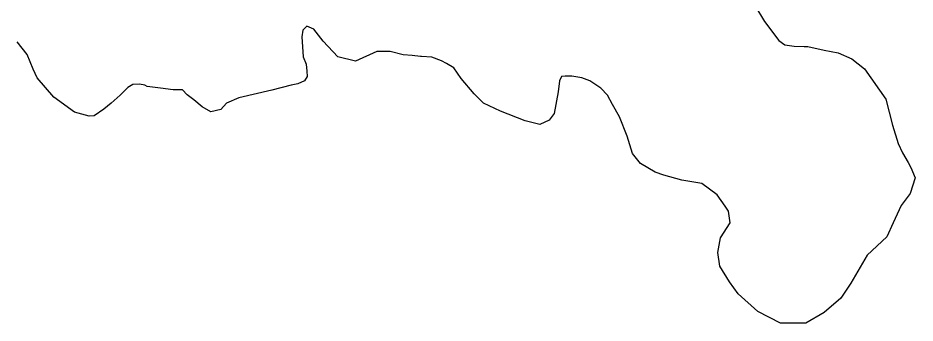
# Model space of a CAD drawing. Header units: millimetres. Extents: x 642261 to 742091, y 6812581 to 6930561.
# Drawn here: x 717302 to 720856, y 6918182 to 6919390 of the extents above; entities that cross this region are included whole.
import ezdxf

# ---------------------------------------------------------------- set-up
doc = ezdxf.new("R2010")
doc.units = ezdxf.units.MM
doc.layers.add('LimiteAreaMunicipio', color=10, linetype='Continuous')
doc.layers.add('LimiteRegional', color=10, linetype='Continuous')

# ---------------------------------------------------------------- blocks, each defined once
blk = doc.blocks.new('compartilhadora_AUTOCAD_OD_1_FMEBLOCK1')
at = {"layer": 'LimiteAreaMunicipio', "color": 7, "linetype": 'Continuous'}
blk.add_lwpolyline([(-4309.12085, 12560.60275), (-4270.50835, 12497.55925), (-4213.87645, 12422.06425), (-4190.68885, 12405.25605), (-4153.36075, 12398.83115), (-4113.30395, 12398.10035), (-4098.91295, 12397.83775), (-4034.50075, 12383.25975), (-3978.52625, 12372.66465), (-3924.49805, 12348.70245), (-3874.15255, 12309.49005), (-3789.54565, 12189.23645), (-3764.17625, 12087.29665), (-3741.68555, 12014.12915), (-3723.63455, 11977.42095), (-3702.21565, 11938.73645), (-3690.65565, 11919.37865), (-3674.37635, 11878.87345), (-3694.24695, 11816.05355), (-3729.15015, 11768.82555), (-3761.03505, 11700.48125), (-3786.18925, 11645.08355), (-3863.59725, 11571.76255), (-3928.31085, 11461.90425), (-3968.87675, 11402.55275), (-4034.07935, 11345.13615), (-4107.05915, 11303.77605), (-4207.56895, 11303.70795), (-4296.77685, 11348.96455), (-4375.00135, 11419.10855), (-4410.13015, 11466.77775), (-4447.25555, 11528.46575), (-4456.17155, 11583.05665), (-4444.91605, 11640.93695), (-4407.45465, 11700.00805), (-4413.64645, 11746.72535), (-4427.26035, 11766.32125), (-4458.63145, 11811.67115), (-4518.78925, 11855.72035), (-4598.66625, 11868.73395), (-4670.07145, 11889.32095), (-4704.52235, 11900.66135), (-4762.68215, 11934.51575), (-4793.27955, 11975.30265), (-4815.35065, 12043.72675), (-4844.73655, 12120.02955), (-4872.40685, 12168.76995), (-4892.16305, 12205.50705), (-4918.89915, 12232.79805), (-4962.61535, 12262.31225), (-4994.73445, 12274.38375), (-5033.76395, 12280.83685), (-5060.98735, 12281.33155), (-5074.63385, 12279.66485), (-5083.45415, 12262.59355), (-5087.65685, 12218.63345), (-5104.53465, 12132.78195), (-5123.73735, 12106.32605), (-5161.48195, 12089.78005), (-5219.08755, 12104.22845), (-5317.11115, 12142.38575), (-5384.61335, 12174.24465), (-5421.38555, 12211.28945), (-5473.05465, 12271.57995), (-5501.21595, 12314.21225), (-5530.37325, 12330.73775), (-5550.07275, 12341.90265), (-5588.96375, 12356.00995), (-5629.78955, 12358.51815), (-5633.16735, 12358.72565), (-5667.02125, 12362.15455), (-5702.51535, 12365.74935), (-5753.50135, 12378.90805), (-5806.70415, 12378.36775), (-5890.69745, 12340.54455), (-5961.71605, 12356.61275), (-6019.83135, 12418.78295), (-6056.25805, 12466.09495), (-6083.93075, 12478.50195), (-6100.33655, 12462.59345), (-6104.05475, 12436.95175), (-6099.08085, 12357.57365), (-6086.45105, 12328.63895), (-6084.06675, 12300.36545), (-6082.24665, 12278.78305), (-6092.76695, 12261.74185), (-6120.19785, 12250.75025), (-6146.21415, 12244.42185), (-6222.76935, 12225.79985), (-6352.66715, 12195.59855), (-6402.42375, 12173.52195), (-6424.99175, 12149.03945), (-6464.29755, 12140.17625), (-6497.98075, 12159.93025), (-6531.52595, 12187.34035), (-6558.40365, 12206.97145), (-6576.72235, 12226.36805), (-6613.93785, 12226.86965), (-6663.24335, 12233.46605), (-6716.42175, 12239.65095), (-6725.70655, 12245.33885), (-6746.57355, 12248.65765), (-6773.83125, 12247.23445), (-6792.75415, 12236.08805), (-6823.93205, 12206.01635), (-6858.54725, 12174.09195), (-6887.92005, 12149.73145), (-6925.83425, 12123.61015), (-6945.58835, 12121.91795), (-7004.49135, 12137.74475), (-7085.55165, 12197.63335), (-7151.82895, 12273.56115), (-7168.26865, 12308.97675), (-7192.09095, 12365.81415), (-7232.03075, 12416.31225)], dxfattribs=at)

msp = doc.modelspace()

# ---------------------------------------------------------------- linework, layer by layer
at = {"layer": 'LimiteRegional', "color": 7, "linetype": 'Continuous'}
msp.add_lwpolyline([(720221.6592, 6919439.3601), (720260.2717, 6919376.3166), (720316.9036, 6919300.8216), (720340.0912, 6919284.0134), (720377.4193, 6919277.5885), (720417.4761, 6919276.8577), (720431.8671, 6919276.5951), (720496.2793, 6919262.0171), (720552.2538, 6919251.422), (720606.282, 6919227.4598), (720656.6275, 6919188.2474), (720741.2344, 6919067.9938), (720766.6038, 6918966.054), (720789.0945, 6918892.8865), (720807.1455, 6918856.1783), (720828.5644, 6918817.4938), (720840.1244, 6918798.136), (720856.4037, 6918757.6308), (720836.5331, 6918694.8109), (720801.6299, 6918647.5829), (720769.745, 6918579.2386), (720744.5908, 6918523.8409), (720667.1828, 6918450.5199), (720602.4692, 6918340.6616), (720561.9033, 6918281.3101), (720496.7007, 6918223.8935), (720423.7209, 6918182.5334), (720323.2111, 6918182.4653), (720234.0032, 6918227.7219), (720155.7787, 6918297.8659), (720120.6499, 6918345.5351), (720083.5245, 6918407.2231), (720074.6085, 6918461.814), (720085.864, 6918519.6943), (720123.3254, 6918578.7654), (720117.1336, 6918625.4827), (720103.5197, 6918645.0786), (720072.1486, 6918690.4285), (720011.9908, 6918734.4777), (719932.1138, 6918747.4913), (719860.7086, 6918768.0783), (719826.2577, 6918779.4187), (719768.0979, 6918813.2731), (719737.5005, 6918854.06), (719715.4294, 6918922.4841), (719686.0435, 6918998.7869), (719658.3732, 6919047.5273), (719638.617, 6919084.2644), (719611.8809, 6919111.5554), (719568.1647, 6919141.0696), (719536.0456, 6919153.1411), (719497.0161, 6919159.5942), (719469.7927, 6919160.0889), (719456.1462, 6919158.4222), (719447.3259, 6919141.3509), (719443.1232, 6919097.3908), (719426.2454, 6919011.5393), (719407.0427, 6918985.0834), (719369.2981, 6918968.5374), (719311.6925, 6918982.9858), (719213.6689, 6919021.1431), (719146.1667, 6919053.002), (719109.3945, 6919090.0468), (719057.7254, 6919150.3373), (719029.5641, 6919192.9696), (719000.4068, 6919209.4951), (718980.7073, 6919220.66), (718941.8163, 6919234.7673), (718900.9905, 6919237.2755), (718897.6127, 6919237.483), (718863.7588, 6919240.9119), (718828.2647, 6919244.5067), (718777.2787, 6919257.6654), (718724.0759, 6919257.1251), (718640.0826, 6919219.3019), (718569.064, 6919235.3701), (718510.9487, 6919297.5403), (718474.522, 6919344.8523), (718446.8493, 6919357.2593), (718430.4435, 6919341.3508), (718426.7253, 6919315.7091), (718431.6992, 6919236.331), (718444.329, 6919207.3963), (718446.7133, 6919179.1228), (718448.5334, 6919157.5404), (718438.0131, 6919140.4992), (718410.5822, 6919129.5076), (718384.5659, 6919123.1792), (718308.0107, 6919104.5572), (718178.1129, 6919074.3559), (718128.3563, 6919052.2793), (718105.7883, 6919027.7968), (718066.4825, 6919018.9336), (718032.7993, 6919038.6876), (717999.2541, 6919066.0977), (717972.3764, 6919085.7288), (717954.0577, 6919105.1254), (717916.8422, 6919105.627), (717867.5367, 6919112.2234), (717814.3583, 6919118.4083), (717805.0735, 6919124.0962), (717784.2065, 6919127.415), (717756.9488, 6919125.9918), (717738.0259, 6919114.8454), (717706.848, 6919084.7737), (717672.2328, 6919052.8493), (717642.86, 6919028.4888), (717604.9458, 6919002.3675), (717585.1917, 6919000.6753), (717526.2887, 6919016.5021), (717445.2284, 6919076.3907), (717378.9511, 6919152.3185), (717362.5114, 6919187.7341), (717338.6891, 6919244.5715), (717298.7493, 6919295.0696)], dxfattribs=at)

# ---------------------------------------------------------------- block references
at = {"layer": 'LimiteAreaMunicipio', "color": 7, "linetype": 'Continuous'}
msp.add_blockref('compartilhadora_AUTOCAD_OD_1_FMEBLOCK1', (724530.78, 6906878.7573), dxfattribs=at)

doc.saveas('drawing.dxf')
